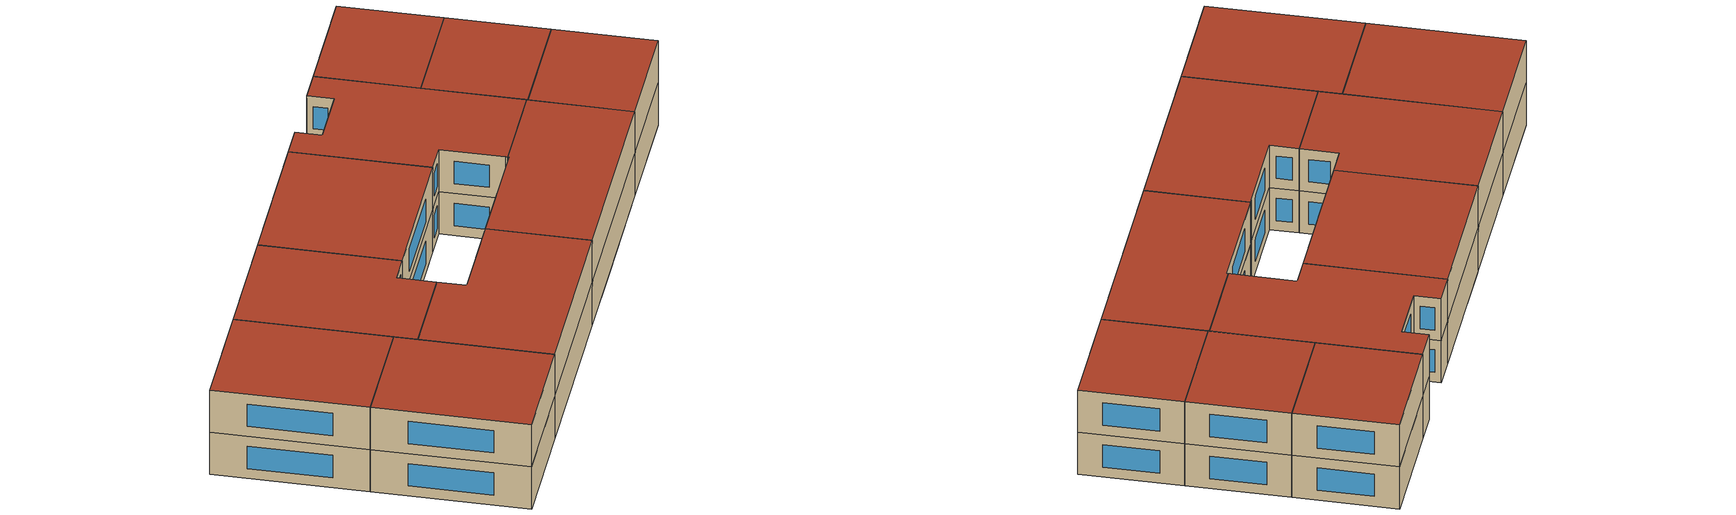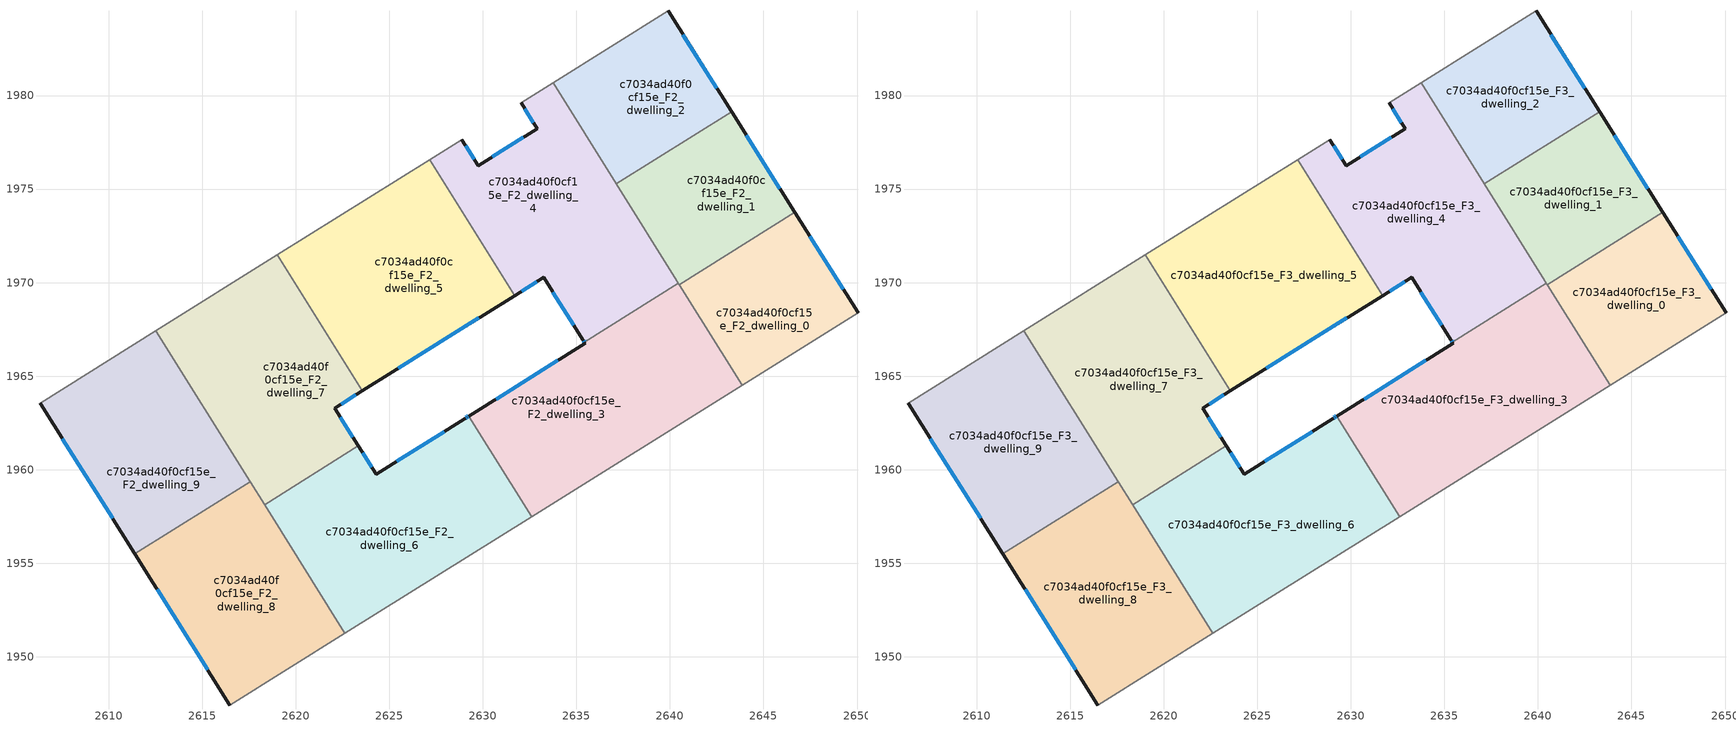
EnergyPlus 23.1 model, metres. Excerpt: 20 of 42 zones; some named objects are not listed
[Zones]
c7034ad40f0cf15e_F2_dwelling_0
 floor to c7034ad40f0cf15e_F1_dwelling_1 (EU_floor_Construction): 2646.68,1973.75 2650.05,1968.38 2650.03,1968.37 2641.3,1970.39 z6
 floor to c7034ad40f0cf15e_F1_dwelling_0 (EU_floor_Construction): 2650.03,1968.37 2643.86,1964.51 2640.5,1969.89 2641.3,1970.39 z6
 wall outside (EU_wall_Construction): 2650.05,1968.38 2646.68,1973.75 z6:9
 wall to c7034ad40f0cf15e_F2_dwelling_1 (EU_wall_Construction): 2646.68,1973.75 2640.5,1969.89 z6:9
 wall adiabatic (EU_wall_Construction): 2643.86,1964.51 2650.05,1968.38 z6:9
 wall to c7034ad40f0cf15e_F2_dwelling_3 (EU_wall_Construction): 2640.5,1969.89 2643.86,1964.51 z6:9
 window (EU_Window_Construction): 2649.26,1969.65 2647.47,1972.49 z6.7:8.3
c7034ad40f0cf15e_F2_dwelling_1
 floor to c7034ad40f0cf15e_F1_dwelling_1 (EU_floor_Construction): 2643.29,1979.13 2646.68,1973.75 2641.3,1970.39 2640,1970.69 2639.66,1971.24 2641.18,1977.81 z6
 floor to c7034ad40f0cf15e_F1_dwelling_0 (EU_floor_Construction): 2641.3,1970.39 2640.5,1969.89 2640.48,1969.92 2640.45,1969.96 2640,1970.69 z6
 floor to c7034ad40f0cf15e_F1_dwelling_3 (EU_floor_Construction): 2641.18,1977.81 2639.66,1971.24 2637.13,1975.28 z6
 wall outside (EU_wall_Construction): 2646.68,1973.75 2643.29,1979.13 z6:9
 wall to c7034ad40f0cf15e_F2_dwelling_2 (EU_wall_Construction): 2643.29,1979.13 2637.13,1975.28 z6:9
 wall to c7034ad40f0cf15e_F2_dwelling_4 (EU_wall_Construction): 2637.13,1975.28 2640.38,1970.09 2640.4,1970.05 2640.46,1969.96 z6:9
 wall to c7034ad40f0cf15e_F2_dwelling_3 (EU_wall_Construction): 2640.46,1969.96 2640.48,1969.92 2640.5,1969.89 z6:9
 window (EU_Window_Construction): 2645.88,1975.01 2644.09,1977.87 z6.7:8.3
c7034ad40f0cf15e_F2_dwelling_2
 floor to c7034ad40f0cf15e_F1_dwelling_4 (EU_floor_Construction): 2637.61,1983.1 2636.17,1976.83 2633.76,1980.69 z6
 floor to c7034ad40f0cf15e_F1_dwelling_3 (EU_floor_Construction): 2639.9,1984.53 2641.97,1981.24 2641.18,1977.81 2637.13,1975.28 2636.17,1976.83 2637.61,1983.1 z6
 floor to c7034ad40f0cf15e_F1_dwelling_1 (EU_floor_Construction): 2641.97,1981.24 2643.29,1979.13 2641.18,1977.81 z6
 wall outside (EU_wall_Construction): 2643.29,1979.13 2639.9,1984.53 z6:9
 wall adiabatic (EU_wall_Construction): 2639.9,1984.53 2633.76,1980.69 z6:9
 wall to c7034ad40f0cf15e_F2_dwelling_4 (EU_wall_Construction): 2633.76,1980.69 2637.13,1975.28 z6:9
 window (EU_Window_Construction): 2642.5,1980.4 2640.7,1983.26 z6.7:8.3
c7034ad40f0cf15e_F2_dwelling_3
 floor to c7034ad40f0cf15e_F1_dwelling_0 (EU_floor_Construction): 2640.48,1969.92 2643.86,1964.51 2637.14,1960.32 2639.18,1969.17 2640.46,1969.96 z6
 floor to c7034ad40f0cf15e_F1_dwelling_2 (EU_floor_Construction): 2639.18,1969.17 2637.14,1960.32 2632.6,1957.49 2629.25,1962.86 2635.48,1966.75 2635.45,1966.8 2635.43,1966.83 z6
 wall outside (EU_wall_Construction): 2635.43,1966.83 2635.46,1966.78 2635.48,1966.75 2629.25,1962.86 z6:9
 wall to c7034ad40f0cf15e_F2_dwelling_4 (EU_wall_Construction): 2640.46,1969.96 2635.43,1966.83 z6:9
 wall adiabatic (EU_wall_Construction): 2632.6,1957.49 2643.86,1964.51 z6:9
 wall to c7034ad40f0cf15e_F2_dwelling_6 (EU_wall_Construction): 2629.25,1962.86 2632.6,1957.49 z6:9
 window (EU_Window_Construction): 2634.01,1965.84 2630.71,1963.78 z6.7:8.3
c7034ad40f0cf15e_F2_dwelling_4
 floor to c7034ad40f0cf15e_F1_dwelling_6 (EU_floor_Construction): 2628.88,1977.65 2630.17,1975.59 2629.53,1972.81 2627.17,1976.58 z6
 floor to c7034ad40f0cf15e_F1_dwelling_4 (EU_floor_Construction): 2633.76,1980.69 2636.17,1976.83 2634.28,1968.66 2633.26,1970.28 2631.71,1969.31 2629.53,1972.81 2630.17,1975.59 2629.75,1976.26 2632.91,1978.23 2632.04,1979.62 z6
 floor to c7034ad40f0cf15e_F1_dwelling_2 (EU_floor_Construction): 2639.53,1970.66 2639.18,1969.17 2635.43,1966.83 2635.4,1966.88 2635.37,1966.93 2635.35,1966.95 2634.28,1968.66 2634.98,1971.71 z6
 floor to c7034ad40f0cf15e_F1_dwelling_0 (EU_floor_Construction): 2640,1970.69 2640.46,1969.96 2639.18,1969.17 2639.56,1970.79 z6
 floor to c7034ad40f0cf15e_F1_dwelling_3 (EU_floor_Construction): 2636.17,1976.83 2639.66,1971.24 2639.53,1970.66 2634.98,1971.71 z6
 floor to c7034ad40f0cf15e_F1_dwelling_1 (EU_floor_Construction): 2639.66,1971.24 2640,1970.69 2639.56,1970.79 z6
 wall outside (EU_wall_Construction): 2631.71,1969.31 2633.26,1970.28 2635.35,1966.95 2635.38,1966.91 2635.43,1966.83 / 2632.04,1979.62 2632.91,1978.23 2629.75,1976.26 2628.88,1977.65 z6:9
 wall to c7034ad40f0cf15e_F2_dwelling_5 (EU_wall_Construction): 2627.17,1976.58 2631.71,1969.31 z6:9
 wall adiabatic (EU_wall_Construction): 2628.88,1977.65 2627.17,1976.58 / 2633.76,1980.69 2632.04,1979.62 z6:9
 window (EU_Window_Construction): 2633.75,1969.5 2634.86,1967.73 / 2632.07,1969.54 2632.9,1970.05 / 2629.55,1976.59 2629.09,1977.32 / 2632.17,1977.76 2630.49,1976.72 / 2632.25,1979.29 2632.71,1978.55 / 2635.39,1966.89 2635.42,1966.85 z6.7:8.3
c7034ad40f0cf15e_F2_dwelling_5
 floor to c7034ad40f0cf15e_F1_dwelling_8 (EU_floor_Construction): 2624.73,1975.05 2622.59,1965.78 2619.17,1971.26 2619.25,1971.63 z6
 floor to c7034ad40f0cf15e_F1_dwelling_10 (EU_floor_Construction): 2619.25,1971.63 2619.17,1971.26 2619.02,1971.49 z6
 floor to c7034ad40f0cf15e_F1_dwelling_6 (EU_floor_Construction): 2627.17,1976.58 2629.53,1972.81 2628.22,1967.13 2623.56,1964.22 2622.59,1965.78 2624.73,1975.05 z6
 floor to c7034ad40f0cf15e_F1_dwelling_4 (EU_floor_Construction): 2629.53,1972.81 2631.71,1969.31 2628.22,1967.13 z6
 wall outside (EU_wall_Construction): 2623.56,1964.22 2631.71,1969.31 z6:9
 wall to c7034ad40f0cf15e_F2_dwelling_7 (EU_wall_Construction): 2619.02,1971.49 2623.56,1964.22 z6:9
 wall adiabatic (EU_wall_Construction): 2627.17,1976.58 2619.02,1971.49 z6:9
 window (EU_Window_Construction): 2625.48,1965.42 2629.8,1968.12 z6.7:8.3
c7034ad40f0cf15e_F2_dwelling_6
 floor to c7034ad40f0cf15e_F1_dwelling_2 (EU_floor_Construction): 2629.25,1962.86 2632.6,1957.49 2630.73,1956.32 2626.89,1961.39 2629.04,1962.74 2629.07,1962.75 z6
 floor to c7034ad40f0cf15e_F1_dwelling_5 (EU_floor_Construction): 2626.89,1961.39 2630.73,1956.32 2622.63,1951.26 2620.15,1955.23 2621.24,1959.96 2623.35,1961.27 2624.3,1959.77 z6
 floor to c7034ad40f0cf15e_F1_dwelling_7 (EU_floor_Construction): 2621.24,1959.96 2620.15,1955.23 2618.34,1958.14 z6
 wall outside (EU_wall_Construction): 2629.25,1962.86 2629.16,1962.81 2629.08,1962.76 2629.04,1962.74 2624.3,1959.77 2623.35,1961.27 z6:9
 wall adiabatic (EU_wall_Construction): 2622.63,1951.26 2632.6,1957.49 z6:9
 wall to c7034ad40f0cf15e_F2_dwelling_7 (EU_wall_Construction): 2623.35,1961.27 2618.34,1958.14 z6:9
 wall to c7034ad40f0cf15e_F2_dwelling_8 (EU_wall_Construction): 2618.34,1958.14 2622.63,1951.26 z6:9
 window (EU_Window_Construction): 2629.14,1962.8 2629.1,1962.77 / 2629.23,1962.85 2629.18,1962.82 / 2624.07,1960.12 2623.57,1960.92 / 2627.93,1962.04 2625.41,1960.47 z6.7:8.3
c7034ad40f0cf15e_F2_dwelling_7
 floor to c7034ad40f0cf15e_F1_dwelling_10 (EU_floor_Construction): 2619.02,1971.49 2619.17,1971.26 2616.83,1961.15 2616.39,1961.26 2612.53,1967.43 z6
 floor to c7034ad40f0cf15e_F1_dwelling_8 (EU_floor_Construction): 2619.17,1971.26 2622.59,1965.78 2621.37,1960.5 2616.92,1961.53 z6
 floor to c7034ad40f0cf15e_F1_dwelling_7 (EU_floor_Construction): 2621.37,1960.5 2621.24,1959.96 2618.34,1958.14 2616.73,1960.71 2616.92,1961.53 z6
 floor to c7034ad40f0cf15e_F1_dwelling_5 (EU_floor_Construction): 2622.08,1963.29 2623.35,1961.27 2621.24,1959.96 2622.03,1963.37 z6
 floor to c7034ad40f0cf15e_F1_dwelling_9 (EU_floor_Construction): 2616.83,1961.15 2616.73,1960.71 2616.39,1961.26 z6
 floor to c7034ad40f0cf15e_F1_dwelling_6 (EU_floor_Construction): 2622.59,1965.78 2623.56,1964.22 2623.45,1964.15 2622.08,1963.29 2622.03,1963.37 z6
 wall outside (EU_wall_Construction): 2623.35,1961.27 2622.08,1963.29 2623.56,1964.22 z6:9
 wall adiabatic (EU_wall_Construction): 2619.02,1971.49 2612.53,1967.43 z6:9
 wall to c7034ad40f0cf15e_F2_dwelling_9 (EU_wall_Construction): 2612.53,1967.43 2617.57,1959.36 z6:9
 wall to c7034ad40f0cf15e_F2_dwelling_8 (EU_wall_Construction): 2617.57,1959.36 2618.33,1958.14 z6:9
 window (EU_Window_Construction): 2622.43,1963.51 2623.21,1964 / 2623.05,1961.75 2622.38,1962.82 z6.7:8.3
c7034ad40f0cf15e_F2_dwelling_8
 floor to c7034ad40f0cf15e_F1_dwelling_5 (EU_floor_Construction): 2620.15,1955.23 2622.63,1951.26 2618.66,1948.78 z6
 floor to c7034ad40f0cf15e_F1_dwelling_7 (EU_floor_Construction): 2617.57,1959.36 2620.15,1955.23 2618.66,1948.78 2616.49,1947.42 2614.42,1950.71 2616.22,1958.52 z6
 floor to c7034ad40f0cf15e_F1_dwelling_9 (EU_floor_Construction): 2616.22,1958.52 2614.42,1950.71 2611.4,1955.51 z6
 wall outside (EU_wall_Construction): 2611.4,1955.51 2616.49,1947.42 z6:9
 wall to c7034ad40f0cf15e_F2_dwelling_9 (EU_wall_Construction): 2617.57,1959.36 2611.4,1955.51 z6:9
 wall adiabatic (EU_wall_Construction): 2616.49,1947.42 2622.63,1951.26 z6:9
 window (EU_Window_Construction): 2612.6,1953.61 2615.29,1949.32 z6.7:8.3
c7034ad40f0cf15e_F2_dwelling_9
 floor to c7034ad40f0cf15e_F1_dwelling_9 (EU_floor_Construction): 2616.39,1961.26 2616.73,1960.71 2616.22,1958.52 2611.4,1955.51 2606.34,1963.56 2606.36,1963.57 z6
 floor to c7034ad40f0cf15e_F1_dwelling_10 (EU_floor_Construction): 2612.53,1967.43 2616.39,1961.26 2606.36,1963.57 z6
 floor to c7034ad40f0cf15e_F1_dwelling_7 (EU_floor_Construction): 2616.73,1960.71 2617.57,1959.36 2616.22,1958.52 z6
 wall outside (EU_wall_Construction): 2606.34,1963.56 2611.4,1955.51 z6:9
 wall adiabatic (EU_wall_Construction): 2612.53,1967.43 2606.34,1963.56 z6:9
 window (EU_Window_Construction): 2607.53,1961.67 2610.21,1957.4 z6.7:8.3
c7034ad40f0cf15e_F3_dwelling_0
 floor to c7034ad40f0cf15e_F2_dwelling_0 (EU_floor_Construction): 2646.68,1973.75 2650.05,1968.38 2643.86,1964.51 2640.5,1969.89 z9
 wall outside (EU_wall_Construction): 2650.05,1968.38 2646.68,1973.75 z9:12
 wall to c7034ad40f0cf15e_F3_dwelling_1 (EU_wall_Construction): 2646.68,1973.75 2640.5,1969.89 z9:12
 wall adiabatic (EU_wall_Construction): 2643.86,1964.51 2650.05,1968.38 z9:12
 wall to c7034ad40f0cf15e_F3_dwelling_3 (EU_wall_Construction): 2640.5,1969.89 2643.86,1964.51 z9:12
 window (EU_Window_Construction): 2649.26,1969.65 2647.47,1972.49 z9.7:11.3
 roof outside (EU_roof_Construction): 2650.05,1968.38 2646.68,1973.75 2640.5,1969.89 2643.86,1964.51 z12
c7034ad40f0cf15e_F3_dwelling_1
 floor to c7034ad40f0cf15e_F2_dwelling_1 (EU_floor_Construction): 2643.29,1979.13 2646.68,1973.75 2640.5,1969.89 2637.13,1975.28 z9
 wall outside (EU_wall_Construction): 2646.68,1973.75 2643.29,1979.13 z9:12
 wall to c7034ad40f0cf15e_F3_dwelling_2 (EU_wall_Construction): 2643.29,1979.13 2637.13,1975.28 z9:12
 wall to c7034ad40f0cf15e_F3_dwelling_4 (EU_wall_Construction): 2637.13,1975.28 2640.38,1970.09 2640.4,1970.05 2640.46,1969.96 z9:12
 wall to c7034ad40f0cf15e_F3_dwelling_3 (EU_wall_Construction): 2640.46,1969.96 2640.48,1969.92 2640.5,1969.89 z9:12
 window (EU_Window_Construction): 2645.88,1975.01 2644.09,1977.87 z9.7:11.3
 roof outside (EU_roof_Construction): 2646.68,1973.75 2643.29,1979.13 2637.13,1975.28 2640.5,1969.89 z12
c7034ad40f0cf15e_F3_dwelling_2
 floor to c7034ad40f0cf15e_F2_dwelling_2 (EU_floor_Construction): 2639.9,1984.53 2643.29,1979.13 2637.13,1975.28 2633.76,1980.69 z9
 wall outside (EU_wall_Construction): 2643.29,1979.13 2639.9,1984.53 z9:12
 wall adiabatic (EU_wall_Construction): 2639.9,1984.53 2633.76,1980.69 z9:12
 wall to c7034ad40f0cf15e_F3_dwelling_4 (EU_wall_Construction): 2633.76,1980.69 2637.13,1975.28 z9:12
 window (EU_Window_Construction): 2642.5,1980.4 2640.7,1983.26 z9.7:11.3
 roof outside (EU_roof_Construction): 2643.29,1979.13 2639.9,1984.53 2633.76,1980.69 2637.13,1975.28 z12
c7034ad40f0cf15e_F3_dwelling_3
 floor to c7034ad40f0cf15e_F2_dwelling_3 (EU_floor_Construction): 2640.48,1969.92 2643.86,1964.51 2632.6,1957.49 2629.25,1962.86 2635.48,1966.75 2635.46,1966.78 2635.43,1966.83 2640.46,1969.96 z9
 wall outside (EU_wall_Construction): 2635.43,1966.83 2635.46,1966.78 2635.48,1966.75 2629.25,1962.86 z9:12
 wall to c7034ad40f0cf15e_F3_dwelling_4 (EU_wall_Construction): 2640.46,1969.96 2635.43,1966.83 z9:12
 wall adiabatic (EU_wall_Construction): 2632.6,1957.49 2643.86,1964.51 z9:12
 wall to c7034ad40f0cf15e_F3_dwelling_6 (EU_wall_Construction): 2629.25,1962.86 2632.6,1957.49 z9:12
 window (EU_Window_Construction): 2634.01,1965.84 2630.71,1963.78 z9.7:11.3
 roof outside (EU_roof_Construction): 2643.86,1964.51 2640.48,1969.92 2640.46,1969.96 2635.43,1966.83 2635.46,1966.78 2635.48,1966.75 2629.25,1962.86 2632.6,1957.49 z12
c7034ad40f0cf15e_F3_dwelling_4
 floor to c7034ad40f0cf15e_F2_dwelling_4 (EU_floor_Construction): 2633.76,1980.69 2640.38,1970.09 2640.4,1970.05 2640.46,1969.96 2635.43,1966.83 2635.38,1966.91 2635.35,1966.95 2633.26,1970.28 2631.71,1969.31 2627.17,1976.58 2628.88,1977.65 2629.75,1976.26 2632.91,1978.23 2632.04,1979.62 z9
 wall outside (EU_wall_Construction): 2631.71,1969.31 2633.26,1970.28 2635.35,1966.95 2635.38,1966.91 2635.43,1966.83 / 2632.04,1979.62 2632.91,1978.23 2629.75,1976.26 2628.88,1977.65 z9:12
 wall to c7034ad40f0cf15e_F3_dwelling_5 (EU_wall_Construction): 2627.17,1976.58 2631.71,1969.31 z9:12
 wall adiabatic (EU_wall_Construction): 2628.88,1977.65 2627.17,1976.58 / 2633.76,1980.69 2632.04,1979.62 z9:12
 window (EU_Window_Construction): 2633.75,1969.5 2634.86,1967.73 / 2632.07,1969.54 2632.9,1970.05 / 2629.55,1976.59 2629.09,1977.32 / 2632.17,1977.76 2630.49,1976.72 / 2632.25,1979.29 2632.71,1978.55 / 2635.39,1966.89 2635.42,1966.85 z9.7:11.3
 roof outside (EU_roof_Construction): 2640.46,1969.96 2640.4,1970.05 2640.38,1970.09 2633.76,1980.69 2632.04,1979.62 2632.91,1978.23 2629.75,1976.26 2628.88,1977.65 2627.17,1976.58 2631.71,1969.31 2633.26,1970.28 2635.35,1966.95 2635.38,1966.91 2635.43,1966.83 z12
c7034ad40f0cf15e_F3_dwelling_5
 floor to c7034ad40f0cf15e_F2_dwelling_5 (EU_floor_Construction): 2627.17,1976.58 2631.71,1969.31 2623.56,1964.22 2619.02,1971.49 z9
 wall outside (EU_wall_Construction): 2623.56,1964.22 2631.71,1969.31 z9:12
 wall to c7034ad40f0cf15e_F3_dwelling_7 (EU_wall_Construction): 2619.02,1971.49 2623.56,1964.22 z9:12
 wall adiabatic (EU_wall_Construction): 2627.17,1976.58 2619.02,1971.49 z9:12
 window (EU_Window_Construction): 2625.48,1965.42 2629.8,1968.12 z9.7:11.3
 roof outside (EU_roof_Construction): 2631.71,1969.31 2627.17,1976.58 2619.02,1971.49 2623.56,1964.22 z12
c7034ad40f0cf15e_F3_dwelling_6
 floor to c7034ad40f0cf15e_F2_dwelling_6 (EU_floor_Construction): 2629.25,1962.86 2632.6,1957.49 2622.63,1951.26 2618.34,1958.14 2623.35,1961.27 2624.3,1959.77 2629.04,1962.74 2629.08,1962.76 2629.16,1962.81 z9
 wall outside (EU_wall_Construction): 2629.25,1962.86 2629.16,1962.81 2629.08,1962.76 2629.04,1962.74 2624.3,1959.77 2623.35,1961.27 z9:12
 wall adiabatic (EU_wall_Construction): 2622.63,1951.26 2632.6,1957.49 z9:12
 wall to c7034ad40f0cf15e_F3_dwelling_7 (EU_wall_Construction): 2623.35,1961.27 2618.34,1958.14 z9:12
 wall to c7034ad40f0cf15e_F3_dwelling_8 (EU_wall_Construction): 2618.34,1958.14 2622.63,1951.26 z9:12
 window (EU_Window_Construction): 2629.14,1962.8 2629.1,1962.77 / 2629.23,1962.85 2629.18,1962.82 / 2624.07,1960.12 2623.57,1960.92 / 2627.93,1962.04 2625.41,1960.47 z9.7:11.3
 roof outside (EU_roof_Construction): 2632.6,1957.49 2629.25,1962.86 2629.16,1962.81 2629.08,1962.76 2629.04,1962.74 2624.3,1959.77 2623.35,1961.27 2618.34,1958.14 2622.63,1951.26 z12
c7034ad40f0cf15e_F3_dwelling_7
 floor to c7034ad40f0cf15e_F2_dwelling_7 (EU_floor_Construction): 2619.02,1971.49 2623.56,1964.22 2622.08,1963.29 2623.35,1961.27 2618.34,1958.14 2612.53,1967.43 z9
 wall outside (EU_wall_Construction): 2623.35,1961.27 2622.08,1963.29 2623.56,1964.22 z9:12
 wall adiabatic (EU_wall_Construction): 2619.02,1971.49 2612.53,1967.43 z9:12
 wall to c7034ad40f0cf15e_F3_dwelling_9 (EU_wall_Construction): 2612.53,1967.43 2617.57,1959.36 z9:12
 wall to c7034ad40f0cf15e_F3_dwelling_8 (EU_wall_Construction): 2617.57,1959.36 2618.33,1958.14 z9:12
 window (EU_Window_Construction): 2622.43,1963.51 2623.21,1964 / 2623.05,1961.75 2622.38,1962.82 z9.7:11.3
 roof outside (EU_roof_Construction): 2623.35,1961.27 2622.08,1963.29 2623.56,1964.22 2619.02,1971.49 2612.53,1967.43 2618.34,1958.14 z12
c7034ad40f0cf15e_F3_dwelling_8
 floor to c7034ad40f0cf15e_F2_dwelling_8 (EU_floor_Construction): 2617.57,1959.36 2622.63,1951.26 2616.49,1947.42 2611.4,1955.51 z9
 wall outside (EU_wall_Construction): 2611.4,1955.51 2616.49,1947.42 z9:12
 wall to c7034ad40f0cf15e_F3_dwelling_9 (EU_wall_Construction): 2617.57,1959.36 2611.4,1955.51 z9:12
 wall adiabatic (EU_wall_Construction): 2616.49,1947.42 2622.63,1951.26 z9:12
 window (EU_Window_Construction): 2612.6,1953.61 2615.29,1949.32 z9.7:11.3
 roof outside (EU_roof_Construction): 2622.63,1951.26 2617.57,1959.36 2611.4,1955.51 2616.49,1947.42 z12
c7034ad40f0cf15e_F3_dwelling_9
 floor to c7034ad40f0cf15e_F2_dwelling_9 (EU_floor_Construction): 2612.53,1967.43 2617.57,1959.36 2611.4,1955.51 2606.34,1963.56 z9
 wall outside (EU_wall_Construction): 2606.34,1963.56 2611.4,1955.51 z9:12
 wall adiabatic (EU_wall_Construction): 2612.53,1967.43 2606.34,1963.56 z9:12
 window (EU_Window_Construction): 2607.53,1961.67 2610.21,1957.4 z9.7:11.3
 roof outside (EU_roof_Construction): 2617.57,1959.36 2612.53,1967.43 2606.34,1963.56 2611.4,1955.51 z12
[Building]
EU S2 Campaign: North Axis=0; Terrain=City; Solar Distribution=FullExterior
[Site:Location]
Budapest.Ferenc.Liszt.Intl.AP: Latitude=47.437; Longitude=19.256; Time Zone=1; Elevation=185
[SizingPeriod:WeatherFileDays]
AnnualSizingPeriod: Begin Month=1; Begin Day of Month=1; End Month=12; End Day of Month=31; Day of Week for Start Day=Monday; Use Weather File Daylight Saving Period=No; Use Weather File Rain and Snow Indicators=No
[MATERIAL]
EU_InternalMass_Material: Roughness=MediumRough; Thickness=0.1; Conductivity=1; Density=1800; Specific Heat=900; Thermal Absorptance=0.9; Solar Absorptance=0.7; Visible Absorptance=0.7
[MATERIAL:NOMASS] Roughness=MediumRough; Thermal Absorptance=0.9; Solar Absorptance=0.7; Visible Absorptance=0.7
Name | Thermal Resistance
EU_wall_NoMass | 0.832559
EU_roof_NoMass | 1.39638
EU_floor_NoMass | 0.872794
[WINDOWMATERIAL:SIMPLEGLAZINGSYSTEM]
EU_Window_SimpleGlazing: UFactor=2.79869; Solar Heat Gain Coefficient=0.75; Visible Transmittance=0.75
[CONSTRUCTION]
EU_wall_Construction: EU_wall_NoMass
EU_roof_Construction: EU_roof_NoMass
EU_floor_Construction: EU_floor_NoMass
EU_Window_Construction: EU_Window_SimpleGlazing
EU_InternalMass_Construction: EU_InternalMass_Material
[ZONE] Type=1; Multiplier=1; Ceiling Height=autocalculate; Floor Area=autocalculate; Part of Total Floor Area=Yes
Name | Volume
c7034ad40f0cf15e_F2_dwelling_0; c7034ad40f0cf15e_F3_dwelling_0 | 138.734
c7034ad40f0cf15e_F2_dwelling_1; c7034ad40f0cf15e_F3_dwelling_1 | 138.724
c7034ad40f0cf15e_F2_dwelling_2; c7034ad40f0cf15e_F3_dwelling_2 | 138.743
c7034ad40f0cf15e_F2_dwelling_3; c7034ad40f0cf15e_F3_dwelling_3 | 253.791
c7034ad40f0cf15e_F2_dwelling_4; c7034ad40f0cf15e_F3_dwelling_4 | 253.718
c7034ad40f0cf15e_F2_dwelling_5; c7034ad40f0cf15e_F3_dwelling_5 | 246.961
c7034ad40f0cf15e_F2_dwelling_6; c7034ad40f0cf15e_F3_dwelling_6 | 255.035
c7034ad40f0cf15e_F2_dwelling_7; c7034ad40f0cf15e_F3_dwelling_7 | 239.122
c7034ad40f0cf15e_F2_dwelling_8; c7034ad40f0cf15e_F3_dwelling_8 | 208.096
c7034ad40f0cf15e_F2_dwelling_9; c7034ad40f0cf15e_F3_dwelling_9 | 208.103
[INTERNALMASS] Construction=EU_InternalMass_Construction
Name | Zone or ZoneList | Surface Area
c7034ad40f0cf15e_F2_dwelling_0_EU_InternalMass | c7034ad40f0cf15e_F2_dwelling_0 | 46.2446
c7034ad40f0cf15e_F2_dwelling_1_EU_InternalMass | c7034ad40f0cf15e_F2_dwelling_1 | 46.2415
c7034ad40f0cf15e_F2_dwelling_2_EU_InternalMass | c7034ad40f0cf15e_F2_dwelling_2 | 46.2477
c7034ad40f0cf15e_F2_dwelling_3_EU_InternalMass | c7034ad40f0cf15e_F2_dwelling_3 | 84.5958
c7034ad40f0cf15e_F2_dwelling_4_EU_InternalMass | c7034ad40f0cf15e_F2_dwelling_4 | 84.5724
c7034ad40f0cf15e_F2_dwelling_5_EU_InternalMass | c7034ad40f0cf15e_F2_dwelling_5 | 82.3232
c7034ad40f0cf15e_F2_dwelling_6_EU_InternalMass | c7034ad40f0cf15e_F2_dwelling_6 | 85.008
c7034ad40f0cf15e_F2_dwelling_7_EU_InternalMass | c7034ad40f0cf15e_F2_dwelling_7 | 79.7096
c7034ad40f0cf15e_F2_dwelling_8_EU_InternalMass | c7034ad40f0cf15e_F2_dwelling_8 | 69.3652
c7034ad40f0cf15e_F2_dwelling_9_EU_InternalMass | c7034ad40f0cf15e_F2_dwelling_9 | 69.3676
c7034ad40f0cf15e_F3_dwelling_0_EU_InternalMass | c7034ad40f0cf15e_F3_dwelling_0 | 46.2446
c7034ad40f0cf15e_F3_dwelling_1_EU_InternalMass | c7034ad40f0cf15e_F3_dwelling_1 | 46.2415
c7034ad40f0cf15e_F3_dwelling_2_EU_InternalMass | c7034ad40f0cf15e_F3_dwelling_2 | 46.2477
c7034ad40f0cf15e_F3_dwelling_3_EU_InternalMass | c7034ad40f0cf15e_F3_dwelling_3 | 84.5958
c7034ad40f0cf15e_F3_dwelling_4_EU_InternalMass | c7034ad40f0cf15e_F3_dwelling_4 | 84.5724
c7034ad40f0cf15e_F3_dwelling_5_EU_InternalMass | c7034ad40f0cf15e_F3_dwelling_5 | 82.3232
c7034ad40f0cf15e_F3_dwelling_6_EU_InternalMass | c7034ad40f0cf15e_F3_dwelling_6 | 85.008
c7034ad40f0cf15e_F3_dwelling_7_EU_InternalMass | c7034ad40f0cf15e_F3_dwelling_7 | 79.7096
c7034ad40f0cf15e_F3_dwelling_8_EU_InternalMass | c7034ad40f0cf15e_F3_dwelling_8 | 69.3652
c7034ad40f0cf15e_F3_dwelling_9_EU_InternalMass | c7034ad40f0cf15e_F3_dwelling_9 | 69.3676
[OTHEREQUIPMENT] Fuel Type=Electricity; Design Level Calculation Method=Watts/Area; Power per Zone Floor Area=1; Fraction Latent=0; Fraction Radiant=0; Fraction Lost=0; Carbon Dioxide Generation Rate=0; EndUse Subcategory=EU_Step8_InternalGains
Name | Zone or ZoneList or Space or SpaceList | Schedule
EU_Step8_InternalGain_c7034ad40f0cf15e_F2_dwelling_0_f000 | c7034ad40f0cf15e_F2_dwelling_0 | EU_Step8_GainSchedule_c7034ad40f0cf15e_F2_dwelling_0_f000
EU_Step8_InternalGain_c7034ad40f0cf15e_F2_dwelling_1_f000 | c7034ad40f0cf15e_F2_dwelling_1 | EU_Step8_GainSchedule_c7034ad40f0cf15e_F2_dwelling_1_f000
EU_Step8_InternalGain_c7034ad40f0cf15e_F2_dwelling_2_f000 | c7034ad40f0cf15e_F2_dwelling_2 | EU_Step8_GainSchedule_c7034ad40f0cf15e_F2_dwelling_2_f000
EU_Step8_InternalGain_c7034ad40f0cf15e_F2_dwelling_3_f000 | c7034ad40f0cf15e_F2_dwelling_3 | EU_Step8_GainSchedule_c7034ad40f0cf15e_F2_dwelling_3_f000
EU_Step8_InternalGain_c7034ad40f0cf15e_F2_dwelling_4_f000 | c7034ad40f0cf15e_F2_dwelling_4 | EU_Step8_GainSchedule_c7034ad40f0cf15e_F2_dwelling_4_f000
EU_Step8_InternalGain_c7034ad40f0cf15e_F2_dwelling_5_f000 | c7034ad40f0cf15e_F2_dwelling_5 | EU_Step8_GainSchedule_c7034ad40f0cf15e_F2_dwelling_5_f000
EU_Step8_InternalGain_c7034ad40f0cf15e_F2_dwelling_6_f000 | c7034ad40f0cf15e_F2_dwelling_6 | EU_Step8_GainSchedule_c7034ad40f0cf15e_F2_dwelling_6_f000
EU_Step8_InternalGain_c7034ad40f0cf15e_F2_dwelling_7_f000 | c7034ad40f0cf15e_F2_dwelling_7 | EU_Step8_GainSchedule_c7034ad40f0cf15e_F2_dwelling_7_f000
EU_Step8_InternalGain_c7034ad40f0cf15e_F2_dwelling_8_f000 | c7034ad40f0cf15e_F2_dwelling_8 | EU_Step8_GainSchedule_c7034ad40f0cf15e_F2_dwelling_8_f000
EU_Step8_InternalGain_c7034ad40f0cf15e_F2_dwelling_9_f000 | c7034ad40f0cf15e_F2_dwelling_9 | EU_Step8_GainSchedule_c7034ad40f0cf15e_F2_dwelling_9_f000
EU_Step8_InternalGain_c7034ad40f0cf15e_F3_dwelling_0_f000 | c7034ad40f0cf15e_F3_dwelling_0 | EU_Step8_GainSchedule_c7034ad40f0cf15e_F3_dwelling_0_f000
EU_Step8_InternalGain_c7034ad40f0cf15e_F3_dwelling_1_f000 | c7034ad40f0cf15e_F3_dwelling_1 | EU_Step8_GainSchedule_c7034ad40f0cf15e_F3_dwelling_1_f000
EU_Step8_InternalGain_c7034ad40f0cf15e_F3_dwelling_2_f000 | c7034ad40f0cf15e_F3_dwelling_2 | EU_Step8_GainSchedule_c7034ad40f0cf15e_F3_dwelling_2_f000
EU_Step8_InternalGain_c7034ad40f0cf15e_F3_dwelling_3_f000 | c7034ad40f0cf15e_F3_dwelling_3 | EU_Step8_GainSchedule_c7034ad40f0cf15e_F3_dwelling_3_f000
EU_Step8_InternalGain_c7034ad40f0cf15e_F3_dwelling_4_f000 | c7034ad40f0cf15e_F3_dwelling_4 | EU_Step8_GainSchedule_c7034ad40f0cf15e_F3_dwelling_4_f000
EU_Step8_InternalGain_c7034ad40f0cf15e_F3_dwelling_5_f000 | c7034ad40f0cf15e_F3_dwelling_5 | EU_Step8_GainSchedule_c7034ad40f0cf15e_F3_dwelling_5_f000
EU_Step8_InternalGain_c7034ad40f0cf15e_F3_dwelling_6_f000 | c7034ad40f0cf15e_F3_dwelling_6 | EU_Step8_GainSchedule_c7034ad40f0cf15e_F3_dwelling_6_f000
EU_Step8_InternalGain_c7034ad40f0cf15e_F3_dwelling_7_f000 | c7034ad40f0cf15e_F3_dwelling_7 | EU_Step8_GainSchedule_c7034ad40f0cf15e_F3_dwelling_7_f000
EU_Step8_InternalGain_c7034ad40f0cf15e_F3_dwelling_8_f000 | c7034ad40f0cf15e_F3_dwelling_8 | EU_Step8_GainSchedule_c7034ad40f0cf15e_F3_dwelling_8_f000
EU_Step8_InternalGain_c7034ad40f0cf15e_F3_dwelling_9_f000 | c7034ad40f0cf15e_F3_dwelling_9 | EU_Step8_GainSchedule_c7034ad40f0cf15e_F3_dwelling_9_f000
[ZONEVENTILATION:DESIGNFLOWRATE] Schedule=EU_AlwaysOn; Design Flow Rate Calculation Method=AirChanges/Hour; Air Changes per Hour=0.475469; Ventilation Type=Natural; Fan Pressure Rise=0; Fan Total Efficiency=1; Constant Term Coefficient=1; Temperature Term Coefficient=0; Velocity Term Coefficient=0; Velocity Squared Term Coefficient=0; Minimum Indoor Temperature=-100; Maximum Indoor Temperature=100; Delta Temperature=-100; Minimum Outdoor Temperature=-100; Maximum Outdoor Temperature=100; Maximum Wind Speed=40
Name | Zone or ZoneList or Space or SpaceList
EU_ConstantAir_c7034ad40f0cf15e_F2_dwelling_0 | c7034ad40f0cf15e_F2_dwelling_0
EU_ConstantAir_c7034ad40f0cf15e_F2_dwelling_1 | c7034ad40f0cf15e_F2_dwelling_1
EU_ConstantAir_c7034ad40f0cf15e_F2_dwelling_2 | c7034ad40f0cf15e_F2_dwelling_2
EU_ConstantAir_c7034ad40f0cf15e_F2_dwelling_3 | c7034ad40f0cf15e_F2_dwelling_3
EU_ConstantAir_c7034ad40f0cf15e_F2_dwelling_4 | c7034ad40f0cf15e_F2_dwelling_4
EU_ConstantAir_c7034ad40f0cf15e_F2_dwelling_5 | c7034ad40f0cf15e_F2_dwelling_5
EU_ConstantAir_c7034ad40f0cf15e_F2_dwelling_6 | c7034ad40f0cf15e_F2_dwelling_6
EU_ConstantAir_c7034ad40f0cf15e_F2_dwelling_7 | c7034ad40f0cf15e_F2_dwelling_7
EU_ConstantAir_c7034ad40f0cf15e_F2_dwelling_8 | c7034ad40f0cf15e_F2_dwelling_8
EU_ConstantAir_c7034ad40f0cf15e_F2_dwelling_9 | c7034ad40f0cf15e_F2_dwelling_9
EU_ConstantAir_c7034ad40f0cf15e_F3_dwelling_0 | c7034ad40f0cf15e_F3_dwelling_0
EU_ConstantAir_c7034ad40f0cf15e_F3_dwelling_1 | c7034ad40f0cf15e_F3_dwelling_1
EU_ConstantAir_c7034ad40f0cf15e_F3_dwelling_2 | c7034ad40f0cf15e_F3_dwelling_2
EU_ConstantAir_c7034ad40f0cf15e_F3_dwelling_3 | c7034ad40f0cf15e_F3_dwelling_3
EU_ConstantAir_c7034ad40f0cf15e_F3_dwelling_4 | c7034ad40f0cf15e_F3_dwelling_4
EU_ConstantAir_c7034ad40f0cf15e_F3_dwelling_5 | c7034ad40f0cf15e_F3_dwelling_5
EU_ConstantAir_c7034ad40f0cf15e_F3_dwelling_6 | c7034ad40f0cf15e_F3_dwelling_6
EU_ConstantAir_c7034ad40f0cf15e_F3_dwelling_7 | c7034ad40f0cf15e_F3_dwelling_7
EU_ConstantAir_c7034ad40f0cf15e_F3_dwelling_8 | c7034ad40f0cf15e_F3_dwelling_8
EU_ConstantAir_c7034ad40f0cf15e_F3_dwelling_9 | c7034ad40f0cf15e_F3_dwelling_9
[HVACTEMPLATE:ZONE:IDEALLOADSAIRSYSTEM] System Availability Schedule=EU_AlwaysOn; Maximum Heating Supply Air Temperature=50; Minimum Cooling Supply Air Temperature=13; Maximum Heating Supply Air Humidity Ratio=0.0156; Minimum Cooling Supply Air Humidity Ratio=0.0077; Heating Limit=NoLimit; Cooling Limit=NoLimit; Heating Availability Schedule=EU_AlwaysOn; Cooling Availability Schedule=EU_CoolingOff; Dehumidification Control Type=ConstantSensibleHeatRatio; Cooling Sensible Heat Ratio=0.7; Dehumidification Setpoint=60; Humidification Control Type=None; Humidification Setpoint=30; Outdoor Air Method=None; Outdoor Air Flow Rate per Person=0.00944; Outdoor Air Flow Rate per Zone Floor Area=0; Outdoor Air Flow Rate per Zone=0; Demand Controlled Ventilation Type=None; Outdoor Air Economizer Type=NoEconomizer; Heat Recovery Type=None; Sensible Heat Recovery Effectiveness=0.7; Latent Heat Recovery Effectiveness=0.65
Name | Template Thermostat
c7034ad40f0cf15e_F2_dwelling_0 | EU_HeatOnly_c7034ad40f0cf15e_F2_dwelling_0
c7034ad40f0cf15e_F2_dwelling_1 | EU_HeatOnly_c7034ad40f0cf15e_F2_dwelling_1
c7034ad40f0cf15e_F2_dwelling_2 | EU_HeatOnly_c7034ad40f0cf15e_F2_dwelling_2
c7034ad40f0cf15e_F2_dwelling_3 | EU_HeatOnly_c7034ad40f0cf15e_F2_dwelling_3
c7034ad40f0cf15e_F2_dwelling_4 | EU_HeatOnly_c7034ad40f0cf15e_F2_dwelling_4
c7034ad40f0cf15e_F2_dwelling_5 | EU_HeatOnly_c7034ad40f0cf15e_F2_dwelling_5
c7034ad40f0cf15e_F2_dwelling_6 | EU_HeatOnly_c7034ad40f0cf15e_F2_dwelling_6
c7034ad40f0cf15e_F2_dwelling_7 | EU_HeatOnly_c7034ad40f0cf15e_F2_dwelling_7
c7034ad40f0cf15e_F2_dwelling_8 | EU_HeatOnly_c7034ad40f0cf15e_F2_dwelling_8
c7034ad40f0cf15e_F2_dwelling_9 | EU_HeatOnly_c7034ad40f0cf15e_F2_dwelling_9
c7034ad40f0cf15e_F3_dwelling_0 | EU_HeatOnly_c7034ad40f0cf15e_F3_dwelling_0
c7034ad40f0cf15e_F3_dwelling_1 | EU_HeatOnly_c7034ad40f0cf15e_F3_dwelling_1
c7034ad40f0cf15e_F3_dwelling_2 | EU_HeatOnly_c7034ad40f0cf15e_F3_dwelling_2
c7034ad40f0cf15e_F3_dwelling_3 | EU_HeatOnly_c7034ad40f0cf15e_F3_dwelling_3
c7034ad40f0cf15e_F3_dwelling_4 | EU_HeatOnly_c7034ad40f0cf15e_F3_dwelling_4
c7034ad40f0cf15e_F3_dwelling_5 | EU_HeatOnly_c7034ad40f0cf15e_F3_dwelling_5
c7034ad40f0cf15e_F3_dwelling_6 | EU_HeatOnly_c7034ad40f0cf15e_F3_dwelling_6
c7034ad40f0cf15e_F3_dwelling_7 | EU_HeatOnly_c7034ad40f0cf15e_F3_dwelling_7
c7034ad40f0cf15e_F3_dwelling_8 | EU_HeatOnly_c7034ad40f0cf15e_F3_dwelling_8
c7034ad40f0cf15e_F3_dwelling_9 | EU_HeatOnly_c7034ad40f0cf15e_F3_dwelling_9
[SIZING:ZONE] Zone Cooling Design Supply Air Temperature Input Method=SupplyAirTemperature; Zone Cooling Design Supply Air Temperature=13; Zone Heating Design Supply Air Temperature Input Method=SupplyAirTemperature; Zone Heating Design Supply Air Temperature=50; Zone Cooling Design Supply Air Humidity Ratio=0.008; Zone Heating Design Supply Air Humidity Ratio=0.008; Cooling Design Air Flow Method=DesignDay; Cooling Design Air Flow Rate=0; Cooling Minimum Air Flow per Zone Floor Area=0.000762; Cooling Minimum Air Flow=0; Cooling Minimum Air Flow Fraction=0.2; Heating Design Air Flow Method=DesignDay; Heating Design Air Flow Rate=0; Heating Maximum Air Flow per Zone Floor Area=0.002032; Heating Maximum Air Flow=0.141576; Heating Maximum Air Flow Fraction=0.3; Account for Dedicated Outdoor Air System=No; Dedicated Outdoor Air System Control Strategy=NeutralSupplyAir; Dedicated Outdoor Air Low Setpoint Temperature for Design=autosize; Dedicated Outdoor Air High Setpoint Temperature for Design=autosize; Zone Load Sizing Method=Sensible Load Only No Latent Load; Zone Latent Cooling Design Supply Air Humidity Ratio Input Method=HumidityRatioDifference; Zone Cooling Design Supply Air Humidity Ratio Difference=0.005; Zone Latent Heating Design Supply Air Humidity Ratio Input Method=HumidityRatioDifference; Zone Humidification Design Supply Air Humidity Ratio Difference=0.005
c7034ad40f0cf15e_F2_dwelling_0; c7034ad40f0cf15e_F2_dwelling_1; c7034ad40f0cf15e_F2_dwelling_2; c7034ad40f0cf15e_F2_dwelling_3; c7034ad40f0cf15e_F2_dwelling_4; c7034ad40f0cf15e_F2_dwelling_5; c7034ad40f0cf15e_F2_dwelling_6; c7034ad40f0cf15e_F2_dwelling_7; c7034ad40f0cf15e_F2_dwelling_8; c7034ad40f0cf15e_F2_dwelling_9; c7034ad40f0cf15e_F3_dwelling_0; c7034ad40f0cf15e_F3_dwelling_1; c7034ad40f0cf15e_F3_dwelling_2; c7034ad40f0cf15e_F3_dwelling_3; c7034ad40f0cf15e_F3_dwelling_4; c7034ad40f0cf15e_F3_dwelling_5; c7034ad40f0cf15e_F3_dwelling_6; c7034ad40f0cf15e_F3_dwelling_7; c7034ad40f0cf15e_F3_dwelling_8; c7034ad40f0cf15e_F3_dwelling_9
[SCHEDULE:CONSTANT]
Name | Hourly Value
EU_AlwaysOn | 1
EU_CoolingOff | 0
[SCHEDULE:FILE] Column Number=1; Rows to Skip at Top=0; Number of Hours of Data=8760; Column Separator=Comma; Interpolate to Timestep=No; Minutes per Item=60; Adjust Schedule for Daylight Savings=Yes
Name | File
EU_Step8_GainSchedule_c7034ad40f0cf15e_F2_dwelling_0_f000 | ../../schedules/c7034ad40f0cf15e/c7034ad40f0cf15e_F2_dwelling_0_f000_gain.csv
EU_Step8_GainSchedule_c7034ad40f0cf15e_F2_dwelling_1_f000 | ../../schedules/c7034ad40f0cf15e/c7034ad40f0cf15e_F2_dwelling_1_f000_gain.csv
EU_Step8_GainSchedule_c7034ad40f0cf15e_F2_dwelling_2_f000 | ../../schedules/c7034ad40f0cf15e/c7034ad40f0cf15e_F2_dwelling_2_f000_gain.csv
EU_Step8_GainSchedule_c7034ad40f0cf15e_F2_dwelling_3_f000 | ../../schedules/c7034ad40f0cf15e/c7034ad40f0cf15e_F2_dwelling_3_f000_gain.csv
EU_Step8_GainSchedule_c7034ad40f0cf15e_F2_dwelling_4_f000 | ../../schedules/c7034ad40f0cf15e/c7034ad40f0cf15e_F2_dwelling_4_f000_gain.csv
EU_Step8_GainSchedule_c7034ad40f0cf15e_F2_dwelling_5_f000 | ../../schedules/c7034ad40f0cf15e/c7034ad40f0cf15e_F2_dwelling_5_f000_gain.csv
EU_Step8_GainSchedule_c7034ad40f0cf15e_F2_dwelling_6_f000 | ../../schedules/c7034ad40f0cf15e/c7034ad40f0cf15e_F2_dwelling_6_f000_gain.csv
EU_Step8_GainSchedule_c7034ad40f0cf15e_F2_dwelling_7_f000 | ../../schedules/c7034ad40f0cf15e/c7034ad40f0cf15e_F2_dwelling_7_f000_gain.csv
EU_Step8_GainSchedule_c7034ad40f0cf15e_F2_dwelling_8_f000 | ../../schedules/c7034ad40f0cf15e/c7034ad40f0cf15e_F2_dwelling_8_f000_gain.csv
EU_Step8_GainSchedule_c7034ad40f0cf15e_F2_dwelling_9_f000 | ../../schedules/c7034ad40f0cf15e/c7034ad40f0cf15e_F2_dwelling_9_f000_gain.csv
EU_Step8_GainSchedule_c7034ad40f0cf15e_F3_dwelling_0_f000 | ../../schedules/c7034ad40f0cf15e/c7034ad40f0cf15e_F3_dwelling_0_f000_gain.csv
EU_Step8_GainSchedule_c7034ad40f0cf15e_F3_dwelling_1_f000 | ../../schedules/c7034ad40f0cf15e/c7034ad40f0cf15e_F3_dwelling_1_f000_gain.csv
EU_Step8_GainSchedule_c7034ad40f0cf15e_F3_dwelling_2_f000 | ../../schedules/c7034ad40f0cf15e/c7034ad40f0cf15e_F3_dwelling_2_f000_gain.csv
EU_Step8_GainSchedule_c7034ad40f0cf15e_F3_dwelling_3_f000 | ../../schedules/c7034ad40f0cf15e/c7034ad40f0cf15e_F3_dwelling_3_f000_gain.csv
EU_Step8_GainSchedule_c7034ad40f0cf15e_F3_dwelling_4_f000 | ../../schedules/c7034ad40f0cf15e/c7034ad40f0cf15e_F3_dwelling_4_f000_gain.csv
EU_Step8_GainSchedule_c7034ad40f0cf15e_F3_dwelling_5_f000 | ../../schedules/c7034ad40f0cf15e/c7034ad40f0cf15e_F3_dwelling_5_f000_gain.csv
EU_Step8_GainSchedule_c7034ad40f0cf15e_F3_dwelling_6_f000 | ../../schedules/c7034ad40f0cf15e/c7034ad40f0cf15e_F3_dwelling_6_f000_gain.csv
EU_Step8_GainSchedule_c7034ad40f0cf15e_F3_dwelling_7_f000 | ../../schedules/c7034ad40f0cf15e/c7034ad40f0cf15e_F3_dwelling_7_f000_gain.csv
EU_Step8_GainSchedule_c7034ad40f0cf15e_F3_dwelling_8_f000 | ../../schedules/c7034ad40f0cf15e/c7034ad40f0cf15e_F3_dwelling_8_f000_gain.csv
EU_Step8_GainSchedule_c7034ad40f0cf15e_F3_dwelling_9_f000 | ../../schedules/c7034ad40f0cf15e/c7034ad40f0cf15e_F3_dwelling_9_f000_gain.csv
